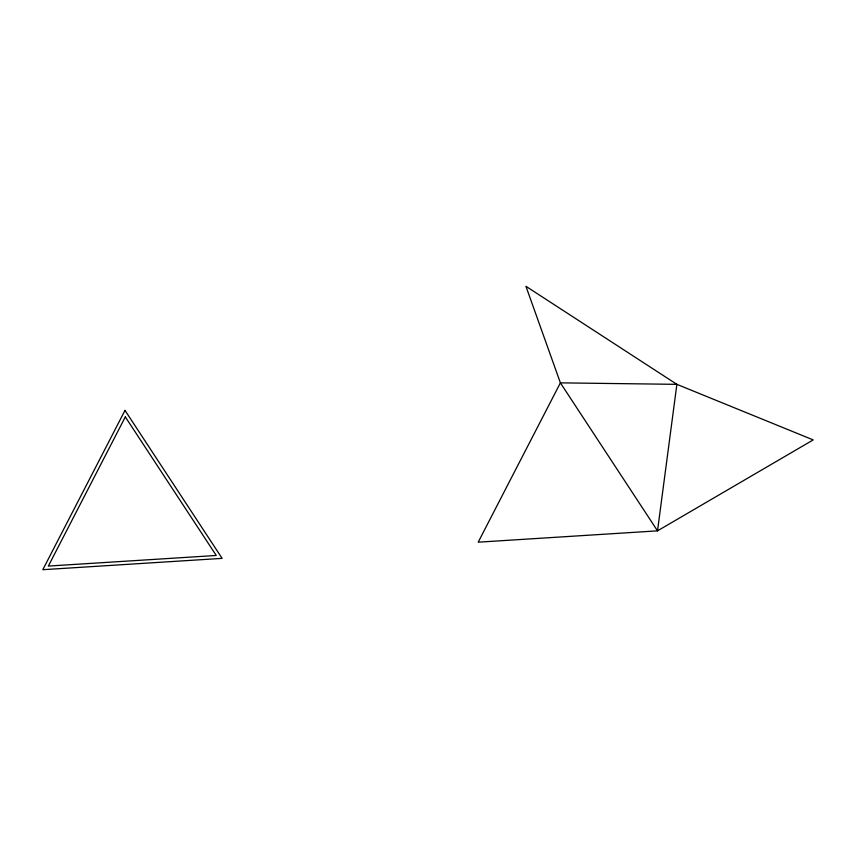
<?xml version="1.0" encoding="UTF-8"?>
<svg xmlns="http://www.w3.org/2000/svg" width="856" height="856" viewBox="0 0 856 856"><rect width="100%" height="100%" fill="white"/><g stroke="black" fill="none" stroke-linecap="round" stroke-linejoin="round"><path stroke-width="1.28" d="M676.882 384.344L657.515 530.848L478.194 542.18L560.391 382.857L525.937 286.3L676.882 384.344L813.2 439.909L657.515 530.848L560.391 382.857L676.882 384.344M124.997 410.377L42.8 569.7L222.121 558.369L124.997 410.377M125.318 416.904L48.353 566.073L216.247 555.469L125.318 416.904"/></g></svg>
